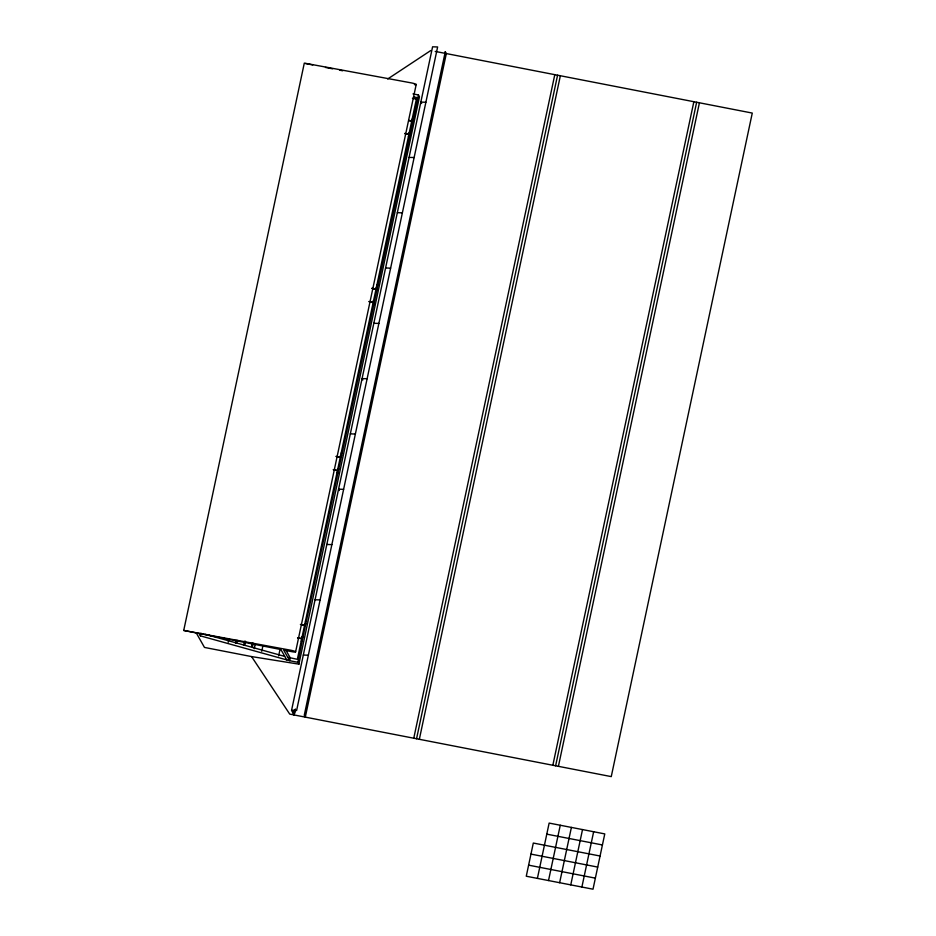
<?xml version="1.0" encoding="UTF-8"?>
<svg xmlns="http://www.w3.org/2000/svg" width="936" height="936" viewBox="0 0 936 936"><rect width="100%" height="100%" fill="white"/><g stroke="black" fill="none" stroke-linecap="round" stroke-linejoin="round"><path stroke-width="1.4" d="M288.335 657.4L297.332 659.318L416.731 97.508L413.911 96.97M196.373 633.11L204.481 647.431L251.573 656.581L298.9 664.15L297.859 662.302L302.971 637.1L418.439 94.969L412.998 93.904M291.564 710.354L296.607 710.506L437.627 46.964L432.584 46.8L291.564 710.354L294.173 714.964L295.226 709.254M286.767 659.892L280.905 649.549L183.725 630.443L304.305 63.11L411.641 82.953A4.282 0.597 12 0 1 415.958 84.252A4.282 0.597 12 0 1 414.449 84.649M297.859 662.302L289.704 660.711L200.409 635.86L200.994 633.099M228.244 642.236L228.829 639.475M235.521 643.09L236.106 640.329M236.597 643.102L237.182 640.329M243.582 645.337L244.46 641.195M244.659 645.337L245.536 641.195M252.264 642.973L251.386 647.127L205.195 634.269M253.282 643.196L252.392 647.408L284.556 656.358M254.241 648.742L255.13 644.541M261.752 651.304L262.934 645.7M278.647 655.867L280.145 648.87M285.714 649.865L290.289 657.949L289.704 660.711L283.69 650.087L291.845 651.678A4.282 0.597 12 0 0 295.624 651.795L416.204 84.462M298.9 664.15L419.48 96.806L418.439 94.969M293.132 713.115L293.728 710.284M294.173 714.964L295.39 709.242M413.77 738.212L554.791 74.669M416.555 738.761L557.575 75.208M419.34 739.3L560.36 75.746M552.837 765.262L693.857 101.708M555.621 765.8L696.641 102.246M558.406 766.338L699.426 102.784M537.393 878.389L549.139 823.083L604.773 833.906L593.014 889.2L526.266 876.225L533.309 843.043L600.07 856.019M548.519 880.542L560.266 825.248M559.634 882.707L571.393 827.412M570.761 884.871L582.52 829.577M581.888 887.035L593.646 831.741M183.725 630.443L291.061 650.286A4.282 0.597 12 0 1 295.624 651.795M387.691 78.987L430.747 50.544M425.88 102.258L420.837 102.094L421.621 103.475M409.079 157.388L414.121 157.552M397.332 212.683L402.375 212.846M385.573 267.988L390.616 268.141M373.827 323.283L378.869 323.435M367.111 378.729L362.08 378.577L362.864 379.957M350.321 433.871L355.364 434.035M343.617 489.329L338.575 489.165L339.358 490.546M326.816 544.46L331.859 544.623M315.069 599.754L320.112 599.918M303.322 655.06L308.353 655.212M435.193 51.41L752.275 113.069L611.255 776.611L289.727 714.098L251.573 656.581M312.776 64.958L305.464 63.531M325.471 67.427L332.643 68.831M339.815 70.223L342.681 70.773M412.437 98.315L416.438 99.099M412.624 116.871L413.735 117.082M411.852 119.317L412.963 119.539M408.892 120.381L412.893 121.165M409.067 120.697L411.746 121.212M409.032 132.584L410.143 132.807M404.738 133.392L410.073 134.433M404.914 133.708L408.915 134.492M408.388 136.773L409.5 136.995M376.892 284.965L378.004 285.188M376.132 287.422L377.243 287.633M371.838 288.229L377.173 289.259M372.013 288.534L377.348 289.575M373.312 300.69L374.423 300.901M369.018 301.497L374.353 302.539M369.193 301.813L373.195 302.585M372.668 304.867L373.78 305.089M341.172 453.071L342.284 453.281M340.4 455.516L341.523 455.738M336.106 456.323L341.453 457.365M336.281 456.639L338.961 457.154M337.58 468.784L338.692 469.006M333.286 469.591L337.288 470.375M333.462 469.907L337.475 470.691M336.937 472.972L338.048 473.183M305.44 621.165L306.552 621.375M304.68 623.61L305.791 623.832M300.386 624.417L304.387 625.201M301.895 624.991L304.563 625.517M301.86 636.889L302.971 637.1M297.566 637.697L301.567 638.469M297.742 638.013L301.743 638.785M301.216 641.066L302.328 641.289M546.788 834.152L602.421 844.962M530.969 854.1L597.718 867.087M528.618 865.157L595.366 878.143M199.157 633.649L200.409 635.86M445.279 51.726L304.258 715.279L305.3 717.128L446.32 53.574L445.279 51.726"/></g></svg>
